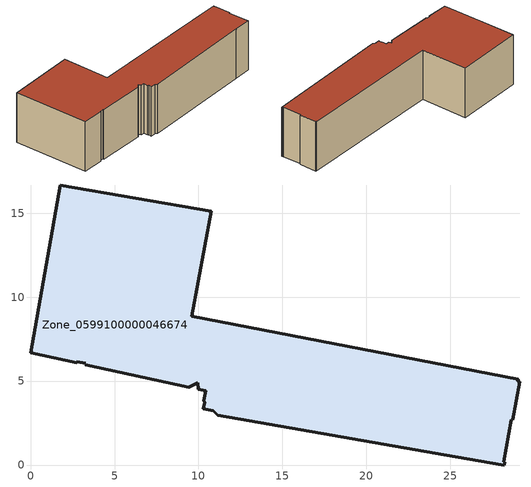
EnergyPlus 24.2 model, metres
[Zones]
Zone_0599100000046674
 floor ground (C_G): 2.75,6.09 0,6.68 1.76,16.68 10.76,15.11 9.61,8.86 29.06,5.1 29.04,4.98 29.15,4.96 28.73,2.69 28.63,2.7 28.18,0.19 28.26,0.18 28.23,0 25.99,0.38 11.16,2.97 10.89,3.24 10.3,3.34 10.39,3.75 10.33,3.81 10.44,4.42 9.98,4.53 9.96,4.91 9.43,4.64 3.27,5.98 3.27,6.06 2.76,6.16 z0
 wall outside (C_F): 10.76,15.11 1.76,16.68 0,6.68 2.75,6.09 2.76,6.16 3.27,6.06 3.27,5.98 9.43,4.64 9.96,4.91 9.98,4.53 10.44,4.42 10.33,3.81 10.39,3.75 10.3,3.34 10.89,3.24 11.16,2.97 25.99,0.38 28.23,0 28.26,0.18 28.18,0.19 28.63,2.7 28.73,2.69 29.15,4.96 29.04,4.98 29.06,5.1 9.61,8.86 10.76,15.11 z0:6.9
 roof outside (C_R): 3.27,5.98 9.43,4.64 9.96,4.91 9.98,4.53 10.44,4.42 10.33,3.81 10.39,3.75 10.3,3.34 10.89,3.24 11.16,2.97 25.99,0.38 28.23,0 28.26,0.18 28.18,0.19 28.63,2.7 28.73,2.69 29.15,4.96 29.04,4.98 29.06,5.1 9.61,8.86 10.76,15.11 1.76,16.68 0,6.68 2.75,6.09 2.76,6.16 3.27,6.06 z6.9
[BUILDING]
Pand.0599100000046674: North Axis=0; Terrain=City; Loads Convergence Tolerance Value=0.04; Temperature Convergence Tolerance Value=0.4; Solar Distribution=FullExterior; Maximum Number of Warmup Days=25; Minimum Number of Warmup Days=1
[Site:Location]
Rotterdam.The.Hague.AP_ZH_NLD Design_Conditions: Latitude=51.96; Longitude=4.45; Time Zone=1; Elevation=-4.5
[SITE:GROUNDTEMPERATURE:BUILDINGSURFACE]
18, 18, 18, 18, 18, 18, 18, 18, 18, 18, 18, 18
[MATERIAL] Thermal Absorptance=0.9; Solar Absorptance=0.7; Visible Absorptance=0.7
Name | Roughness | Thickness | Conductivity | Density | Specific Heat
G.D.1965 | MediumSmooth | 0.15 | 1 | 540 | 1210
F.D.1965 | Rough | 0.3 | 0.857143 | 1920 | 840
R.D.1965 | MediumRough | 0.2 | 0.08 | 1500 | 1000
[CONSTRUCTION]
C_G: G.D.1965
C_F: F.D.1965
C_R: R.D.1965
[ZONE]
Zone_0599100000046674: Type=1; Multiplier=1; Ceiling Height=Autocalculate; Volume=Autocalculate; Floor Area=autocalculate; Part of Total Floor Area=Yes
[ZONEINFILTRATION:DESIGNFLOWRATE]
Infil_Zone_0599100000046674: Zone or ZoneList or Space or SpaceList=Zone_0599100000046674; Schedule=AlwaysOn; Design Flow Rate Calculation Method=Flow/Area; Flow Rate per Floor Area=0.0042; Constant Term Coefficient=1; Temperature Term Coefficient=0; Velocity Term Coefficient=0; Velocity Squared Term Coefficient=0
[HVACTEMPLATE:ZONE:IDEALLOADSAIRSYSTEM]
Zone_0599100000046674: Maximum Heating Supply Air Temperature=50; Minimum Cooling Supply Air Temperature=13; Maximum Heating Supply Air Humidity Ratio=0.0156; Minimum Cooling Supply Air Humidity Ratio=0.0077; Heating Limit=NoLimit; Cooling Limit=NoLimit; Dehumidification Control Type=ConstantSensibleHeatRatio; Cooling Sensible Heat Ratio=0.7; Dehumidification Setpoint=60; Humidification Control Type=None; Humidification Setpoint=30; Outdoor Air Method=None; Outdoor Air Flow Rate per Person=0.00944; Outdoor Air Flow Rate per Zone Floor Area=0; Outdoor Air Flow Rate per Zone=0; Demand Controlled Ventilation Type=None; Outdoor Air Economizer Type=NoEconomizer; Heat Recovery Type=None; Sensible Heat Recovery Effectiveness=0.7; Latent Heat Recovery Effectiveness=0.65
[ZONECONTROL:THERMOSTAT]
ThermostatControl_Zone_0599100000046674: Zone or ZoneList=Zone_0599100000046674; Control Type Schedule=DualSetpointControlType; Control 1=Thermostat_Zone_0599100000046674; Temperature Difference Between Cutout And Setpoint=0
[THERMOSTATSETPOINT:DUALSETPOINT]
Thermostat_Zone_0599100000046674: Heating Setpoint Temperature Schedule=HeatingSetpoint_Zone_0599100000046674; Cooling Setpoint Temperature Schedule=CoolingSetpoint_Zone_0599100000046674
[SCHEDULE:COMPACT]
HeatingSetpoint_Zone_0599100000046674: Through: 12/31, For: AllDays, Until: 24:00, 21
CoolingSetpoint_Zone_0599100000046674: Through: 12/31, For: AllDays, Until: 24:00, 24
DualSetpointControlType: Through: 12/31, For: AllDays, Until: 24:00, 4
AlwaysOn: Through: 12/31, For: AllDays, Until: 24:00, 1
